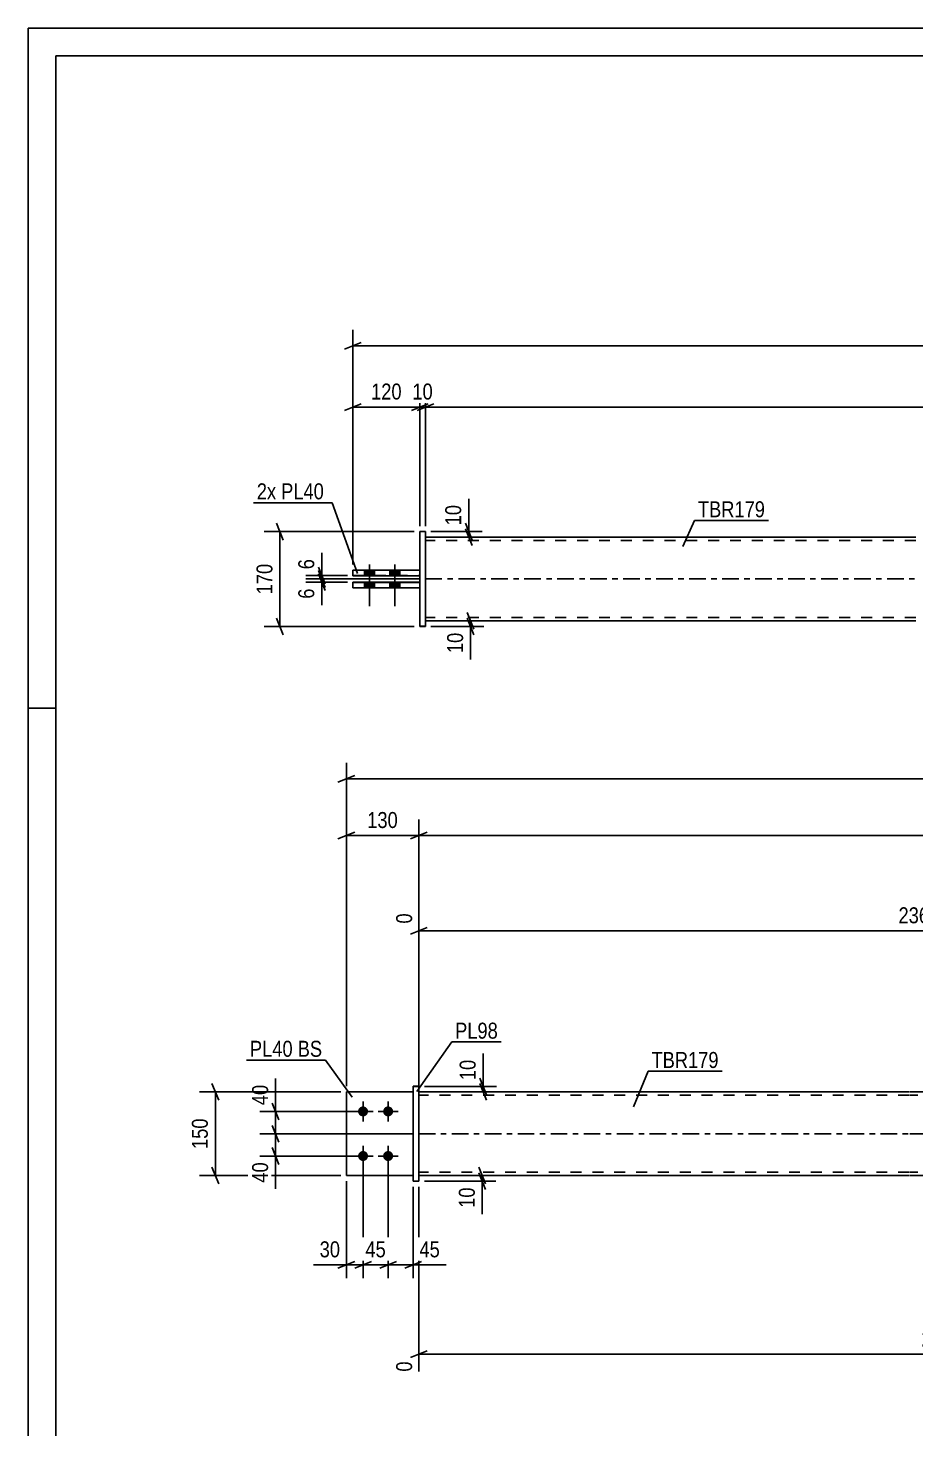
# Model space of a CAD drawing. Header units: millimetres. Extents: x 0 to 594, y 0 to 420.
# Drawn here: x 0 to 159.4, y 168.7 to 420 of the extents above; entities that cross this region are included whole.
import ezdxf

# ---------------------------------------------------------------- set-up
doc = ezdxf.new("R2010")
doc.units = ezdxf.units.MM
doc.linetypes.add('DXK_LINE_DOT2', pattern=[3.9198, 1.9599, -1.9599])
doc.linetypes.add('DXK_LINE_DOT3', pattern=[5.9187, 2.979, -0.9799, 0.9799, -0.9799])
doc.styles.add('Arial Narrow', font='ARIALN.TTF', dxfattribs={"height": 0.2})

# ---------------------------------------------------------------- blocks, each defined once
blk = doc.blocks.new('Unknown-580874430-1129')
at = {"color": 5, "linetype": 'Continuous'}
for p, q in [((594, 420), (0, 420)), ((0, 420), (0, 0)), ((589, 415), (5, 415)), ((5, 415), (5, 5)), ((5, 298), (0, 298))]:
    blk.add_line(p, q, dxfattribs=at)
blk = doc.blocks.new('Part-580874430-1938 - 1901')
at = {"color": 2, "linetype": 'Continuous'}
for p, q in [((69.13, 230.2), (70.13, 230.2)), ((69.13, 213.18), (69.13, 230.2)), ((69.13, 230.18), (70.13, 230.18)), ((70.13, 230.18), (70.13, 230.2)), ((70.13, 230.2), (70.13, 230.18)), ((70.13, 230.18), (70.13, 213.18)), ((69.13, 213.18), (70.13, 213.18))]:
    blk.add_line(p, q, dxfattribs=at)
at = {"color": 7, "linetype": 'DXK_LINE_DOT2'}
blk.add_line((69.13, 213.2), (70.13, 213.2), dxfattribs=at)
blk = doc.blocks.new('Part-580874430-1928 - 1901')
at = {"color": 2, "linetype": 'Continuous'}
for p, q in [((57.13, 214.19), (57.13, 229.19)), ((57.13, 229.19), (69.13, 229.19)), ((69.13, 229.19), (57.13, 229.19)), ((57.13, 214.19), (69.13, 214.19))]:
    blk.add_line(p, q, dxfattribs=at)
at = {"color": 7, "linetype": 'DXK_LINE_DOT2'}
for p, q in [((57.13, 229.19), (57.13, 229.19)), ((57.13, 229.19), (57.13, 229.19)), ((69.13, 214.19), (69.13, 229.19)), ((57.13, 214.19), (57.13, 214.19)), ((57.13, 214.19), (69.13, 214.19)), ((69.13, 214.19), (69.13, 214.19))]:
    blk.add_line(p, q, dxfattribs=at)
blk = doc.blocks.new('Part-580874430-1912 - 1901')
at = {"color": 2, "linetype": 'Continuous'}
for p, q in [((158.13, 229.19), (70.13, 229.19)), ((422.32, 229.19), (158.23, 229.19)), ((158.13, 214.19), (70.13, 214.19)), ((422.32, 214.19), (158.23, 214.19))]:
    blk.add_line(p, q, dxfattribs=at)
at = {"color": 7, "linetype": 'DXK_LINE_DOT2'}
for p, q in [((70.13, 214.19), (70.13, 229.19)), ((158.13, 228.59), (70.13, 228.59)), ((422.32, 228.59), (158.23, 228.59)), ((158.13, 214.79), (70.13, 214.79)), ((422.32, 214.79), (158.23, 214.79))]:
    blk.add_line(p, q, dxfattribs=at)
at = {"color": 7, "linetype": 'DXK_LINE_DOT3'}
for p, q in [((70.13, 221.69), (158.13, 221.69)), ((158.23, 221.69), (422.32, 221.69))]:
    blk.add_line(p, q, dxfattribs=at)
blk = doc.blocks.new('Part-580874430-1933 - 1901')
at = {"color": 2, "linetype": 'Continuous'}
for p, q in [((57.13, 229.19), (57.13, 229.19)), ((57.13, 229.19), (69.13, 229.19)), ((69.13, 229.19), (57.13, 229.19))]:
    blk.add_line(p, q, dxfattribs=at)
at = {"color": 7, "linetype": 'DXK_LINE_DOT2'}
for p, q in [((57.13, 229.19), (57.13, 214.19)), ((69.13, 214.19), (69.13, 229.19)), ((57.13, 214.19), (57.13, 214.19)), ((57.13, 214.19), (69.13, 214.19)), ((57.13, 214.19), (69.13, 214.19)), ((69.13, 214.19), (69.13, 214.19))]:
    blk.add_line(p, q, dxfattribs=at)
blk = doc.blocks.new('Bolt-580874430-1945 - 1901')
at = {"linetype": 'Continuous'}
for points in [[(60.13, 226.59), (60.31, 226.57), (60.49, 226.51), (60.65, 226.42), (60.79, 226.29), (60.91, 226.14), (60.98, 225.97), (61.02, 225.78), (61.02, 225.59), (60.98, 225.41), (60.91, 225.24), (60.79, 225.09), (60.65, 224.96), (60.49, 224.87), (60.31, 224.81), (60.13, 224.79), (59.94, 224.81), (59.76, 224.87), (59.6, 224.96), (59.46, 225.09), (59.35, 225.24), (59.27, 225.41), (59.23, 225.59), (59.23, 225.78), (59.27, 225.97), (59.35, 226.14), (59.46, 226.29), (59.6, 226.42), (59.76, 226.51), (59.94, 226.57)], [(64.63, 226.59), (64.81, 226.57), (64.99, 226.51), (65.15, 226.42), (65.29, 226.29), (65.41, 226.14), (65.48, 225.97), (65.52, 225.78), (65.52, 225.59), (65.48, 225.41), (65.41, 225.24), (65.29, 225.09), (65.15, 224.96), (64.99, 224.87), (64.81, 224.81), (64.63, 224.79), (64.44, 224.81), (64.26, 224.87), (64.1, 224.96), (63.96, 225.09), (63.85, 225.24), (63.77, 225.41), (63.73, 225.59), (63.73, 225.78), (63.77, 225.97), (63.85, 226.14), (63.96, 226.29), (64.1, 226.42), (64.26, 226.51), (64.44, 226.57)], [(60.13, 218.59), (60.31, 218.57), (60.49, 218.51), (60.65, 218.42), (60.79, 218.29), (60.91, 218.14), (60.98, 217.97), (61.02, 217.78), (61.02, 217.59), (60.98, 217.41), (60.91, 217.24), (60.79, 217.09), (60.65, 216.96), (60.49, 216.87), (60.31, 216.81), (60.13, 216.79), (59.94, 216.81), (59.76, 216.87), (59.6, 216.96), (59.46, 217.09), (59.35, 217.24), (59.27, 217.41), (59.23, 217.59), (59.23, 217.78), (59.27, 217.97), (59.35, 218.14), (59.46, 218.29), (59.6, 218.42), (59.76, 218.51), (59.94, 218.57)], [(64.63, 218.59), (64.81, 218.57), (64.99, 218.51), (65.15, 218.42), (65.29, 218.29), (65.41, 218.14), (65.48, 217.97), (65.52, 217.78), (65.52, 217.59), (65.48, 217.41), (65.41, 217.24), (65.29, 217.09), (65.15, 216.96), (64.99, 216.87), (64.81, 216.81), (64.63, 216.79), (64.44, 216.81), (64.26, 216.87), (64.1, 216.96), (63.96, 217.09), (63.85, 217.24), (63.77, 217.41), (63.73, 217.59), (63.73, 217.78), (63.77, 217.97), (63.85, 218.14), (63.96, 218.29), (64.1, 218.42), (64.26, 218.51), (64.44, 218.57)]]:
    blk.add_hatch(color=1, dxfattribs=at).paths.add_polyline_path(points)
at = {"color": 1, "linetype": 'Continuous'}
for p, q in [((60.13, 223.89), (60.13, 227.49)), ((64.63, 223.89), (64.63, 227.49)), ((61.93, 225.69), (58.33, 225.69)), ((66.43, 225.69), (62.83, 225.69)), ((60.13, 215.89), (60.13, 219.49)), ((64.63, 215.89), (64.63, 219.49)), ((61.93, 217.69), (58.33, 217.69)), ((66.43, 217.69), (62.83, 217.69))]:
    blk.add_line(p, q, dxfattribs=at)
blk = doc.blocks.new('Part-580874430-2347 - 2328')
at = {"color": 2, "linetype": 'Continuous'}
for p, q in [((58.31, 319.57), (58.31, 320.59)), ((58.31, 320.59), (70.31, 320.59)), ((70.31, 320.57), (58.31, 320.57)), ((70.31, 319.57), (58.31, 319.57))]:
    blk.add_line(p, q, dxfattribs=at)
at = {"color": 7, "linetype": 'DXK_LINE_DOT2'}
for p, q in [((58.31, 319.59), (70.31, 319.59)), ((70.31, 320.59), (70.31, 319.57))]:
    blk.add_line(p, q, dxfattribs=at)
blk = doc.blocks.new('Bolt-580874430-2331 - 2328')
at = {"linetype": 'Continuous'}
for points in [[(60.41, 321.79), (62.21, 321.79), (62.21, 322.79), (60.41, 322.79)], [(60.41, 321.78), (62.21, 321.78), (62.21, 322.78), (60.41, 322.78)], [(64.91, 321.79), (66.71, 321.79), (66.71, 322.79), (64.91, 322.79)], [(64.91, 321.78), (66.71, 321.78), (66.71, 322.78), (64.91, 322.78)], [(60.41, 319.59), (62.21, 319.59), (62.21, 320.59), (60.41, 320.59)], [(60.41, 319.58), (62.21, 319.58), (62.21, 320.58), (60.41, 320.58)], [(64.91, 319.59), (66.71, 319.59), (66.71, 320.59), (64.91, 320.59)], [(64.91, 319.58), (66.71, 319.58), (66.71, 320.58), (64.91, 320.58)]]:
    blk.add_hatch(color=1, dxfattribs=at).paths.add_polyline_path(points)
at = {"color": 1, "linetype": 'Continuous'}
for p, q in [((60.41, 322.79), (60.41, 321.79)), ((60.41, 322.78), (60.41, 321.78)), ((61.31, 323.79), (61.31, 316.29)), ((61.31, 323.78), (61.31, 316.28)), ((62.21, 322.79), (62.21, 321.79)), ((62.21, 322.78), (62.21, 321.78)), ((64.91, 322.79), (64.91, 321.79)), ((64.91, 322.78), (64.91, 321.78)), ((65.81, 323.79), (65.81, 316.29)), ((65.81, 323.78), (65.81, 316.28)), ((66.71, 322.79), (66.71, 321.79)), ((66.71, 322.78), (66.71, 321.78)), ((60.41, 320.59), (60.41, 319.59)), ((60.41, 320.58), (60.41, 319.58)), ((62.21, 320.59), (62.21, 319.59)), ((62.21, 320.58), (62.21, 319.58)), ((64.91, 320.59), (64.91, 319.59)), ((64.91, 320.58), (64.91, 319.58)), ((66.71, 320.59), (66.71, 319.59)), ((66.71, 320.58), (66.71, 319.58))]:
    blk.add_line(p, q, dxfattribs=at)
blk = doc.blocks.new('Part-580874430-2337 - 2328')
at = {"color": 2, "linetype": 'Continuous'}
for p, q in [((70.31, 329.69), (71.31, 329.69)), ((70.31, 312.67), (70.31, 329.69)), ((70.31, 329.67), (71.31, 329.67)), ((71.31, 329.67), (71.31, 329.69)), ((71.31, 329.69), (71.31, 312.67)), ((71.31, 312.67), (70.31, 312.67))]:
    blk.add_line(p, q, dxfattribs=at)
at = {"color": 7, "linetype": 'DXK_LINE_DOT2'}
for p, q in [((70.31, 312.69), (71.31, 312.69)), ((70.31, 312.67), (70.31, 312.69))]:
    blk.add_line(p, q, dxfattribs=at)
blk = doc.blocks.new('Part-580874430-2342 - 2328')
at = {"color": 2, "linetype": 'Continuous'}
for p, q in [((58.31, 322.77), (58.31, 322.79)), ((58.31, 322.79), (58.31, 321.77)), ((58.31, 322.79), (70.31, 322.79)), ((70.31, 322.77), (58.31, 322.77)), ((70.31, 321.77), (58.31, 321.77))]:
    blk.add_line(p, q, dxfattribs=at)
at = {"color": 7, "linetype": 'DXK_LINE_DOT2'}
for p, q in [((58.31, 321.79), (70.31, 321.79)), ((70.31, 322.79), (70.31, 321.77))]:
    blk.add_line(p, q, dxfattribs=at)
blk = doc.blocks.new('Part-580874430-2367 - 2328')
at = {"color": 2, "linetype": 'Continuous'}
for p, q in [((159.31, 328.68), (71.31, 328.68)), ((159.31, 313.68), (71.31, 313.68))]:
    blk.add_line(p, q, dxfattribs=at)
at = {"color": 7, "linetype": 'DXK_LINE_DOT2'}
for p, q in [((71.31, 328.68), (71.31, 313.68)), ((159.31, 328.08), (71.31, 328.08)), ((159.31, 314.28), (71.31, 314.28))]:
    blk.add_line(p, q, dxfattribs=at)
at = {"color": 7, "linetype": 'DXK_LINE_DOT3'}
blk.add_line((71.31, 321.18), (159.31, 321.18), dxfattribs=at)
blk = doc.blocks.new('StraightDimension-580874430-2125 - 1901')
at = {"color": 7, "linetype": 'Continuous'}
for p, q in [((81.08, 231.68), (82.28, 228.68)), ((71.13, 230.18), (84.08, 230.18)), ((71.13, 229.19), (84.08, 229.19)), ((82.28, 227.69), (81.08, 230.69)), ((81.68, 229.19), (81.68, 230.18))]:
    blk.add_line(p, q, dxfattribs=at)
at = {"color": 0}
blk.add_wipeout([(80.93, 235.56), (76.73, 235.56), (76.73, 230.7), (80.93, 230.7)], dxfattribs=at)
at = {"color": 7, "linetype": 'Continuous'}
blk.add_line((81.68, 230.18), (81.68, 236.09), dxfattribs=at)
blk.add_line((81.68, 230.18), (81.68, 236.09), dxfattribs=at)
at = {"color": 3, "style": 'Arial Narrow'}
blk.add_text('10', height=2.863, rotation=90.0002, dxfattribs=at).set_placement((80.33, 231.3))
blk = doc.blocks.new('StraightDimension-580874430-6502 - 1901')
at = {"color": 7, "linetype": 'Continuous'}
for p, q in [((70.13, 212.18), (70.13, 179.02)), ((257.84, 213.19), (257.84, 173.53)), ((71.63, 182.74), (68.63, 181.54)), ((70.13, 182.14), (257.84, 182.14)), ((256.34, 181.54), (259.34, 182.74))]:
    blk.add_line(p, q, dxfattribs=at)
at = {"color": 0}
blk.add_wipeout([(168.24, 182.89), (168.24, 187.09), (159.73, 187.09), (159.73, 182.89)], dxfattribs=at)
at = {"color": 0, "linetype": 'Continuous'}
for points in [[(69.53, 181.44), (65.33, 181.44), (65.33, 178.42), (69.53, 178.42)], [(257.24, 181.44), (253.04, 181.44), (253.04, 172.93), (257.24, 172.93)]]:
    blk.add_wipeout(points, dxfattribs=at)
at = {"color": 3, "style": 'Arial Narrow'}
blk.add_text('2445', height=2.863, dxfattribs=at).set_placement((160.33, 183.49))
at = {"color": 3, "linetype": 'Continuous', "style": 'Arial Narrow'}
for s, height, p in [('0', 2.86, (68.93, 179.02)), ('2445', 2.863, (256.64, 173.53))]:
    blk.add_text(s, height=height, rotation=90.0002, dxfattribs=at).set_placement(p)
blk = doc.blocks.new('StraightDimension-580874430-2098 - 1901')
at = {"color": 7, "linetype": 'Continuous'}
for p, q in [((43.83, 227.19), (45.03, 224.19)), ((59.13, 225.69), (41.58, 225.69)), ((44.43, 221.69), (44.43, 225.69)), ((69.13, 221.69), (41.58, 221.69)), ((45.03, 220.19), (43.83, 223.19))]:
    blk.add_line(p, q, dxfattribs=at)
at = {"color": 0}
blk.add_wipeout([(43.68, 231.07), (39.48, 231.07), (39.48, 226.21), (43.68, 226.21)], dxfattribs=at)
at = {"color": 7, "linetype": 'Continuous'}
blk.add_line((44.43, 225.69), (44.43, 231.6), dxfattribs=at)
blk.add_line((44.43, 225.69), (44.43, 231.6), dxfattribs=at)
at = {"color": 3, "style": 'Arial Narrow'}
blk.add_text('40', height=2.863, rotation=90.0002, dxfattribs=at).set_placement((43.08, 226.81))
blk = doc.blocks.new('StraightDimension-580874430-2213 - 1901')
at = {"color": 7, "linetype": 'Continuous'}
for p, q in [((64.63, 216.69), (64.63, 195.77)), ((69.13, 212.18), (69.13, 195.77)), ((63.13, 197.57), (66.13, 198.77)), ((70.63, 198.77), (67.63, 197.57)), ((64.63, 198.17), (69.13, 198.17))]:
    blk.add_line(p, q, dxfattribs=at)
at = {"color": 0}
blk.add_wipeout([(74.51, 198.92), (74.51, 203.12), (69.65, 203.12), (69.65, 198.92)], dxfattribs=at)
at = {"color": 7, "linetype": 'Continuous'}
blk.add_line((69.13, 198.17), (75.03, 198.17), dxfattribs=at)
blk.add_line((69.13, 198.17), (75.03, 198.17), dxfattribs=at)
at = {"color": 3, "style": 'Arial Narrow'}
blk.add_text('45', height=2.863, dxfattribs=at).set_placement((70.25, 199.52))
blk = doc.blocks.new('StraightDimension-580874430-2041 - 1901')
at = {"color": 7, "linetype": 'Continuous'}
for p, q in [((56.13, 229.19), (30.77, 229.19)), ((34.22, 227.69), (33.02, 230.69)), ((33.62, 214.19), (33.62, 229.19)), ((56.13, 214.19), (30.77, 214.19)), ((33.02, 215.69), (34.22, 212.69))]:
    blk.add_line(p, q, dxfattribs=at)
at = {"color": 0}
blk.add_wipeout([(32.87, 225.03), (28.67, 225.03), (28.67, 218.35), (32.87, 218.35)], dxfattribs=at)
at = {"color": 3, "style": 'Arial Narrow'}
blk.add_text('150', height=2.863, rotation=90.0002, dxfattribs=at).set_placement((32.27, 218.95))
blk = doc.blocks.new('StraightDimension-580874430-2111 - 1901')
at = {"color": 7, "linetype": 'Continuous'}
for p, q in [((69.13, 221.69), (41.58, 221.69)), ((43.83, 223.19), (45.03, 220.19)), ((44.43, 217.69), (44.43, 221.69)), ((45.03, 216.19), (43.83, 219.19)), ((59.13, 217.69), (41.58, 217.69))]:
    blk.add_line(p, q, dxfattribs=at)
at = {"color": 0}
blk.add_wipeout([(43.68, 217.16), (39.48, 217.16), (39.48, 212.31), (43.68, 212.31)], dxfattribs=at)
at = {"color": 7, "linetype": 'Continuous'}
blk.add_line((44.43, 217.69), (44.43, 211.78), dxfattribs=at)
blk.add_line((44.43, 217.69), (44.43, 211.78), dxfattribs=at)
at = {"color": 3, "style": 'Arial Narrow'}
blk.add_text('40', height=2.863, rotation=90.0002, dxfattribs=at).set_placement((43.08, 212.91))
blk = doc.blocks.new('StraightDimension-580874430-2134 - 1901')
at = {"color": 7, "linetype": 'Continuous'}
for p, q in [((71.13, 214.19), (83.93, 214.19)), ((80.93, 215.69), (82.13, 212.69)), ((82.13, 211.68), (80.93, 214.68)), ((81.53, 213.18), (81.53, 214.19)), ((71.13, 213.18), (83.93, 213.18))]:
    blk.add_line(p, q, dxfattribs=at)
at = {"color": 0}
blk.add_wipeout([(80.78, 212.65), (76.58, 212.65), (76.58, 207.8), (80.78, 207.8)], dxfattribs=at)
at = {"color": 7, "linetype": 'Continuous'}
blk.add_line((81.53, 213.18), (81.53, 207.27), dxfattribs=at)
blk.add_line((81.53, 213.18), (81.53, 207.27), dxfattribs=at)
at = {"color": 3, "style": 'Arial Narrow'}
blk.add_text('10', height=2.863, rotation=90.0002, dxfattribs=at).set_placement((80.18, 208.4))
blk = doc.blocks.new('StraightDimension-580874430-2196 - 1901')
at = {"color": 7, "linetype": 'Continuous'}
for p, q in [((60.13, 216.69), (60.13, 195.77)), ((57.13, 213.19), (57.13, 195.77)), ((55.63, 197.57), (58.63, 198.77)), ((61.63, 198.77), (58.63, 197.57)), ((57.13, 198.17), (60.13, 198.17))]:
    blk.add_line(p, q, dxfattribs=at)
at = {"color": 0}
blk.add_wipeout([(56.6, 198.92), (56.6, 203.12), (51.74, 203.12), (51.74, 198.92)], dxfattribs=at)
at = {"color": 7, "linetype": 'Continuous'}
blk.add_line((57.13, 198.17), (51.22, 198.17), dxfattribs=at)
blk.add_line((57.13, 198.17), (51.22, 198.17), dxfattribs=at)
at = {"color": 3, "style": 'Arial Narrow'}
blk.add_text('30', height=2.863, dxfattribs=at).set_placement((52.34, 199.52))
blk = doc.blocks.new('StraightDimension-580874430-2206 - 1901')
at = {"color": 7, "linetype": 'Continuous'}
for p, q in [((60.13, 216.69), (60.13, 195.77)), ((64.63, 216.69), (64.63, 195.77)), ((58.63, 197.57), (61.63, 198.77)), ((66.13, 198.77), (63.13, 197.57)), ((60.13, 198.17), (64.63, 198.17))]:
    blk.add_line(p, q, dxfattribs=at)
at = {"color": 0}
blk.add_wipeout([(64.8, 198.92), (64.8, 203.12), (59.95, 203.12), (59.95, 198.92)], dxfattribs=at)
at = {"color": 3, "style": 'Arial Narrow'}
blk.add_text('45', height=2.863, dxfattribs=at).set_placement((60.55, 199.52))
blk = doc.blocks.new('StraightDimension-580874430-5596 - 1901')
at = {"color": 7, "linetype": 'Continuous'}
for p, q in [((57.13, 230.19), (57.13, 288.19)), ((58.63, 285.94), (55.63, 284.74)), ((57.13, 285.34), (523.42, 285.34))]:
    blk.add_line(p, q, dxfattribs=at)
blk = doc.blocks.new('StraightDimension-580874430-5792 - 1901')
at = {"color": 7, "linetype": 'Continuous'}
for p, q in [((70.13, 231.18), (70.13, 278.02)), ((71.63, 275.77), (68.63, 274.57)), ((70.13, 275.17), (510.42, 275.17))]:
    blk.add_line(p, q, dxfattribs=at)
blk = doc.blocks.new('StraightDimension-580874430-5793 - 1901')
at = {"color": 7, "linetype": 'Continuous'}
for p, q in [((57.13, 230.19), (57.13, 278.02)), ((70.13, 231.18), (70.13, 278.02)), ((58.63, 275.77), (55.63, 274.57)), ((57.13, 275.17), (70.13, 275.17)), ((68.63, 274.57), (71.63, 275.77))]:
    blk.add_line(p, q, dxfattribs=at)
at = {"color": 0}
blk.add_wipeout([(66.97, 275.92), (66.97, 280.12), (60.28, 280.12), (60.28, 275.92)], dxfattribs=at)
at = {"color": 3, "style": 'Arial Narrow'}
blk.add_text('130', height=2.863, dxfattribs=at).set_placement((60.88, 276.52))
blk = doc.blocks.new('StraightDimension-580874430-5862 - 1901')
at = {"color": 7, "linetype": 'Continuous'}
for p, q in [((249.63, 230.19), (249.63, 266.69)), ((70.13, 230.19), (70.13, 261.21)), ((71.63, 258.68), (68.63, 257.48)), ((70.13, 258.08), (249.63, 258.08)), ((248.13, 257.48), (251.13, 258.68))]:
    blk.add_line(p, q, dxfattribs=at)
at = {"color": 0, "linetype": 'Continuous'}
for points in [[(249.03, 267.29), (244.83, 267.29), (244.83, 258.78), (249.03, 258.78)], [(69.53, 261.81), (65.33, 261.81), (65.33, 258.78), (69.53, 258.78)]]:
    blk.add_wipeout(points, dxfattribs=at)
at = {"color": 0}
blk.add_wipeout([(164.13, 258.83), (164.13, 263.03), (155.62, 263.03), (155.62, 258.83)], dxfattribs=at)
at = {"color": 3, "linetype": 'Continuous', "style": 'Arial Narrow'}
for s, height, p in [('2363', 2.863, (248.43, 259.38)), ('0', 2.86, (68.93, 259.38))]:
    blk.add_text(s, height=height, rotation=90.0002, dxfattribs=at).set_placement(p)
at = {"color": 3, "style": 'Arial Narrow'}
blk.add_text('2363', height=2.863, dxfattribs=at).set_placement((156.22, 259.43))
blk = doc.blocks.new('StraightDimension-580874430-2524 - 2328')
at = {"color": 7, "linetype": 'Continuous'}
for p, q in [((69.31, 329.67), (42.37, 329.67)), ((45.82, 328.17), (44.62, 331.17)), ((45.22, 312.67), (45.22, 329.67)), ((44.62, 314.17), (45.82, 311.17)), ((69.31, 312.67), (42.37, 312.67))]:
    blk.add_line(p, q, dxfattribs=at)
at = {"color": 0}
blk.add_wipeout([(44.47, 324.51), (40.27, 324.51), (40.27, 317.83), (44.47, 317.83)], dxfattribs=at)
at = {"color": 3, "style": 'Arial Narrow'}
blk.add_text('170', height=2.863, rotation=90.0002, dxfattribs=at).set_placement((43.87, 318.43))
blk = doc.blocks.new('StraightDimension-580874430-6335 - 2328')
at = {"color": 7, "linetype": 'Continuous'}
for p, q in [((58.31, 323.79), (58.31, 354.87)), ((70.31, 330.67), (70.31, 354.87)), ((56.81, 351.42), (59.81, 352.62)), ((58.31, 352.02), (70.31, 352.02)), ((71.81, 352.62), (68.81, 351.42))]:
    blk.add_line(p, q, dxfattribs=at)
at = {"color": 0}
blk.add_wipeout([(67.65, 352.77), (67.65, 356.97), (60.97, 356.97), (60.97, 352.77)], dxfattribs=at)
at = {"color": 3, "style": 'Arial Narrow'}
blk.add_text('120', height=2.863, dxfattribs=at).set_placement((61.57, 353.37))
blk = doc.blocks.new('StraightDimension-580874430-6333 - 2328')
at = {"color": 7, "linetype": 'Continuous'}
for p, q in [((71.31, 330.67), (71.31, 354.87)), ((72.81, 352.62), (69.81, 351.42)), ((71.31, 352.02), (511.6, 352.02))]:
    blk.add_line(p, q, dxfattribs=at)
blk = doc.blocks.new('StraightDimension-580874430-2406 - 2328')
at = {"color": 7, "linetype": 'Continuous'}
for p, q in [((52.12, 322.68), (53.32, 319.68)), ((53.32, 319.09), (52.12, 322.09)), ((70.31, 321.18), (49.87, 321.18)), ((57.31, 320.59), (49.87, 320.59)), ((52.72, 320.59), (52.72, 321.18))]:
    blk.add_line(p, q, dxfattribs=at)
at = {"color": 0}
blk.add_wipeout([(51.97, 320.07), (47.77, 320.07), (47.77, 317.04), (51.97, 317.04)], dxfattribs=at)
at = {"color": 7, "linetype": 'Continuous'}
blk.add_line((52.72, 320.59), (52.72, 316.51), dxfattribs=at)
blk.add_line((52.72, 320.59), (52.72, 316.51), dxfattribs=at)
at = {"color": 3, "style": 'Arial Narrow'}
blk.add_text('6', height=2.86, rotation=90.0002, dxfattribs=at).set_placement((51.37, 317.64))
blk = doc.blocks.new('StraightDimension-580874430-6248 - 2328')
at = {"color": 7, "linetype": 'Continuous'}
for p, q in [((58.31, 323.79), (58.31, 365.87)), ((59.81, 363.62), (56.81, 362.42)), ((58.31, 363.02), (524.6, 363.02))]:
    blk.add_line(p, q, dxfattribs=at)
blk = doc.blocks.new('StraightDimension-580874430-2379 - 2328')
at = {"color": 7, "linetype": 'Continuous'}
for p, q in [((72.31, 329.67), (81.49, 329.67)), ((78.49, 331.17), (79.69, 328.17)), ((79.69, 327.18), (78.49, 330.18)), ((79.09, 328.68), (79.09, 329.67)), ((72.31, 328.68), (81.49, 328.68))]:
    blk.add_line(p, q, dxfattribs=at)
at = {"color": 0}
blk.add_wipeout([(78.34, 335.05), (74.14, 335.05), (74.14, 330.2), (78.34, 330.2)], dxfattribs=at)
at = {"color": 7, "linetype": 'Continuous'}
blk.add_line((79.09, 329.67), (79.09, 335.58), dxfattribs=at)
blk.add_line((79.09, 329.67), (79.09, 335.58), dxfattribs=at)
at = {"color": 3, "style": 'Arial Narrow'}
blk.add_text('10', height=2.863, rotation=90.0002, dxfattribs=at).set_placement((77.74, 330.8))
blk = doc.blocks.new('StraightDimension-580874430-2390 - 2328')
at = {"color": 7, "linetype": 'Continuous'}
for p, q in [((57.31, 321.79), (49.87, 321.79)), ((52.12, 323.29), (53.32, 320.29)), ((53.32, 319.68), (52.12, 322.68)), ((52.72, 321.18), (52.72, 321.79)), ((70.31, 321.18), (49.87, 321.18))]:
    blk.add_line(p, q, dxfattribs=at)
at = {"color": 0}
blk.add_wipeout([(51.97, 325.35), (47.77, 325.35), (47.77, 322.32), (51.97, 322.32)], dxfattribs=at)
at = {"color": 7, "linetype": 'Continuous'}
blk.add_line((52.72, 321.79), (52.72, 325.87), dxfattribs=at)
blk.add_line((52.72, 321.79), (52.72, 325.87), dxfattribs=at)
at = {"color": 3, "style": 'Arial Narrow'}
blk.add_text('6', height=2.86, rotation=90.0002, dxfattribs=at).set_placement((51.37, 322.92))
blk = doc.blocks.new('StraightDimension-580874430-6334 - 2328')
at = {"color": 7, "linetype": 'Continuous'}
for p, q in [((70.31, 330.67), (70.31, 354.87)), ((71.31, 330.67), (71.31, 354.87)), ((68.81, 351.42), (71.81, 352.62)), ((72.81, 352.62), (69.81, 351.42)), ((70.31, 352.02), (71.31, 352.02))]:
    blk.add_line(p, q, dxfattribs=at)
at = {"color": 0}
blk.add_wipeout([(73.24, 352.77), (73.24, 356.97), (68.38, 356.97), (68.38, 352.77)], dxfattribs=at)
at = {"color": 3, "style": 'Arial Narrow'}
blk.add_text('10', height=2.863, dxfattribs=at).set_placement((68.98, 353.37))
blk = doc.blocks.new('StraightDimension-580874430-6490 - 2328')
at = {"color": 7, "linetype": 'Continuous'}
for p, q in [((78.83, 315.18), (80.03, 312.18)), ((80.03, 311.17), (78.83, 314.17)), ((72.31, 313.68), (81.83, 313.68)), ((72.31, 312.67), (81.83, 312.67)), ((79.43, 312.67), (79.43, 313.68))]:
    blk.add_line(p, q, dxfattribs=at)
at = {"color": 0}
blk.add_wipeout([(78.68, 312.15), (74.48, 312.15), (74.48, 307.29), (78.68, 307.29)], dxfattribs=at)
at = {"color": 7, "linetype": 'Continuous'}
blk.add_line((79.43, 312.67), (79.43, 306.77), dxfattribs=at)
blk.add_line((79.43, 312.67), (79.43, 306.77), dxfattribs=at)
at = {"color": 3, "style": 'Arial Narrow'}
blk.add_text('10', height=2.863, rotation=90.0002, dxfattribs=at).set_placement((78.08, 307.89))
blk = doc.blocks.new('Mark-580874430-1908 - 1901')
at = {"color": 0}
blk.add_wipeout([(123.95, 233.48), (123.95, 236.48), (111.89, 236.48), (111.89, 233.48)], dxfattribs=at)
blk.add_wipeout([(123.95, 233.48), (123.95, 236.48), (111.89, 236.48), (111.89, 233.48)], dxfattribs=at)
at = {"color": 30, "linetype": 'Continuous'}
for p, q in [((108.69, 226.54), (111.29, 232.88)), ((111.29, 232.88), (124.55, 232.88))]:
    blk.add_line(p, q, dxfattribs=at)
at = {"color": 3, "style": 'Arial Narrow'}
blk.add_text('TBR179', height=2.863, dxfattribs=at).set_placement((111.89, 233.48))
blk = doc.blocks.new('Mark-580874430-1934 - 1901')
at = {"color": 0}
blk.add_wipeout([(84.33, 238.74), (84.33, 241.74), (76.65, 241.74), (76.65, 238.74)], dxfattribs=at)
blk.add_wipeout([(84.33, 238.74), (84.33, 241.74), (76.65, 241.74), (76.65, 238.74)], dxfattribs=at)
at = {"color": 30, "linetype": 'Continuous'}
for p, q in [((69.77, 229.28), (76.05, 238.14)), ((76.05, 238.14), (84.93, 238.14))]:
    blk.add_line(p, q, dxfattribs=at)
at = {"color": 3, "style": 'Arial Narrow'}
blk.add_text('PL98', height=2.863, dxfattribs=at).set_placement((76.65, 238.74))
blk = doc.blocks.new('MarkSet-580874430-2313 - 1901')
at = {"color": 0}
blk.add_wipeout([(47.5, 235.49), (47.5, 238.49), (39.83, 238.49), (39.83, 235.49)], dxfattribs=at)
blk.add_wipeout([(47.5, 235.49), (47.5, 238.49), (39.83, 238.49), (39.83, 235.49)], dxfattribs=at)
blk.add_wipeout([(52.79, 235.49), (52.79, 238.49), (48.4, 238.49), (48.4, 235.49)], dxfattribs=at)
blk.add_wipeout([(52.79, 235.49), (52.79, 238.49), (48.4, 238.49), (48.4, 235.49)], dxfattribs=at)
at = {"color": 30, "linetype": 'Continuous'}
for p in [(39.23, 234.89), (58.16, 228.25)]:
    blk.add_line(p, (53.39, 234.89), dxfattribs=at)
at = {"color": 3, "style": 'Arial Narrow'}
for s, p in [('PL40', (39.83, 235.49)), ('BS', (48.4, 235.49))]:
    blk.add_text(s, height=2.863, dxfattribs=at).set_placement(p)
blk = doc.blocks.new('Mark-580874430-2363 - 2328')
at = {"color": 0}
blk.add_wipeout([(132.27, 332.25), (132.27, 335.25), (120.22, 335.25), (120.22, 332.25)], dxfattribs=at)
blk.add_wipeout([(132.27, 332.25), (132.27, 335.25), (120.22, 335.25), (120.22, 332.25)], dxfattribs=at)
at = {"color": 30, "linetype": 'Continuous'}
for p, q in [((117.51, 326.99), (119.62, 331.65)), ((119.62, 331.65), (132.87, 331.65))]:
    blk.add_line(p, q, dxfattribs=at)
at = {"color": 3, "style": 'Arial Narrow'}
blk.add_text('TBR179', height=2.863, dxfattribs=at).set_placement((120.22, 332.25))
blk = doc.blocks.new('MarkSet-580874430-2556 - 2328')
at = {"color": 30, "linetype": 'Continuous'}
blk.add_line((59.16, 322.16), (54.6, 334.87), dxfattribs=at)
at = {"color": 0}
blk.add_wipeout([(44.53, 335.47), (44.53, 338.47), (41.06, 338.47), (41.06, 335.47)], dxfattribs=at)
blk.add_wipeout([(44.53, 335.47), (44.53, 338.47), (41.06, 338.47), (41.06, 335.47)], dxfattribs=at)
blk.add_wipeout([(53.1, 335.47), (53.1, 338.47), (45.43, 338.47), (45.43, 335.47)], dxfattribs=at)
blk.add_wipeout([(53.1, 335.47), (53.1, 338.47), (45.43, 338.47), (45.43, 335.47)], dxfattribs=at)
at = {"color": 30, "linetype": 'Continuous'}
blk.add_line((40.46, 334.87), (54.6, 334.87), dxfattribs=at)
at = {"color": 3, "style": 'Arial Narrow'}
for s, p in [('2x', (41.06, 335.47)), ('PL40', (45.43, 335.47))]:
    blk.add_text(s, height=2.863, dxfattribs=at).set_placement(p)

msp = doc.modelspace()

# ---------------------------------------------------------------- block references
for name in ['Unknown-580874430-1129', 'Part-580874430-2337 - 2328', 'Part-580874430-2367 - 2328', 'Part-580874430-2342 - 2328', 'Bolt-580874430-2331 - 2328', 'Part-580874430-2347 - 2328', 'Part-580874430-1928 - 1901', 'Part-580874430-1933 - 1901', 'Part-580874430-1938 - 1901', 'Part-580874430-1912 - 1901', 'Bolt-580874430-1945 - 1901']:
    msp.add_blockref(name, (0, 0))

# ---------------------------------------------------------------- next in the draw order: block references
for name in ['StraightDimension-580874430-2524 - 2328', 'StraightDimension-580874430-6490 - 2328', 'StraightDimension-580874430-2125 - 1901', 'StraightDimension-580874430-2098 - 1901', 'StraightDimension-580874430-6502 - 1901']:
    msp.add_blockref(name, (0, 0))

# ---------------------------------------------------------------- next in the draw order: block references
for name in ['StraightDimension-580874430-6335 - 2328', 'StraightDimension-580874430-2041 - 1901', 'StraightDimension-580874430-2213 - 1901']:
    msp.add_blockref(name, (0, 0))

# ---------------------------------------------------------------- next in the draw order: block references
for name in ['StraightDimension-580874430-6333 - 2328', 'StraightDimension-580874430-2406 - 2328', 'StraightDimension-580874430-5596 - 1901', 'StraightDimension-580874430-2111 - 1901', 'StraightDimension-580874430-2134 - 1901']:
    msp.add_blockref(name, (0, 0))

# ---------------------------------------------------------------- next in the draw order: block references
for name in ['StraightDimension-580874430-6248 - 2328', 'StraightDimension-580874430-5792 - 1901', 'StraightDimension-580874430-2196 - 1901']:
    msp.add_blockref(name, (0, 0))

# ---------------------------------------------------------------- next in the draw order: block references
for name in ['StraightDimension-580874430-2379 - 2328', 'Mark-580874430-2363 - 2328', 'StraightDimension-580874430-2390 - 2328', 'StraightDimension-580874430-5793 - 1901', 'StraightDimension-580874430-2206 - 1901']:
    msp.add_blockref(name, (0, 0))

# ---------------------------------------------------------------- next in the draw order: block references
for name in ['StraightDimension-580874430-6334 - 2328', 'MarkSet-580874430-2556 - 2328', 'StraightDimension-580874430-5862 - 1901', 'MarkSet-580874430-2313 - 1901']:
    msp.add_blockref(name, (0, 0))

# ---------------------------------------------------------------- next in the draw order: block references
for name in ['Mark-580874430-1934 - 1901', 'Mark-580874430-1908 - 1901']:
    msp.add_blockref(name, (0, 0))

doc.saveas('drawing.dxf')
